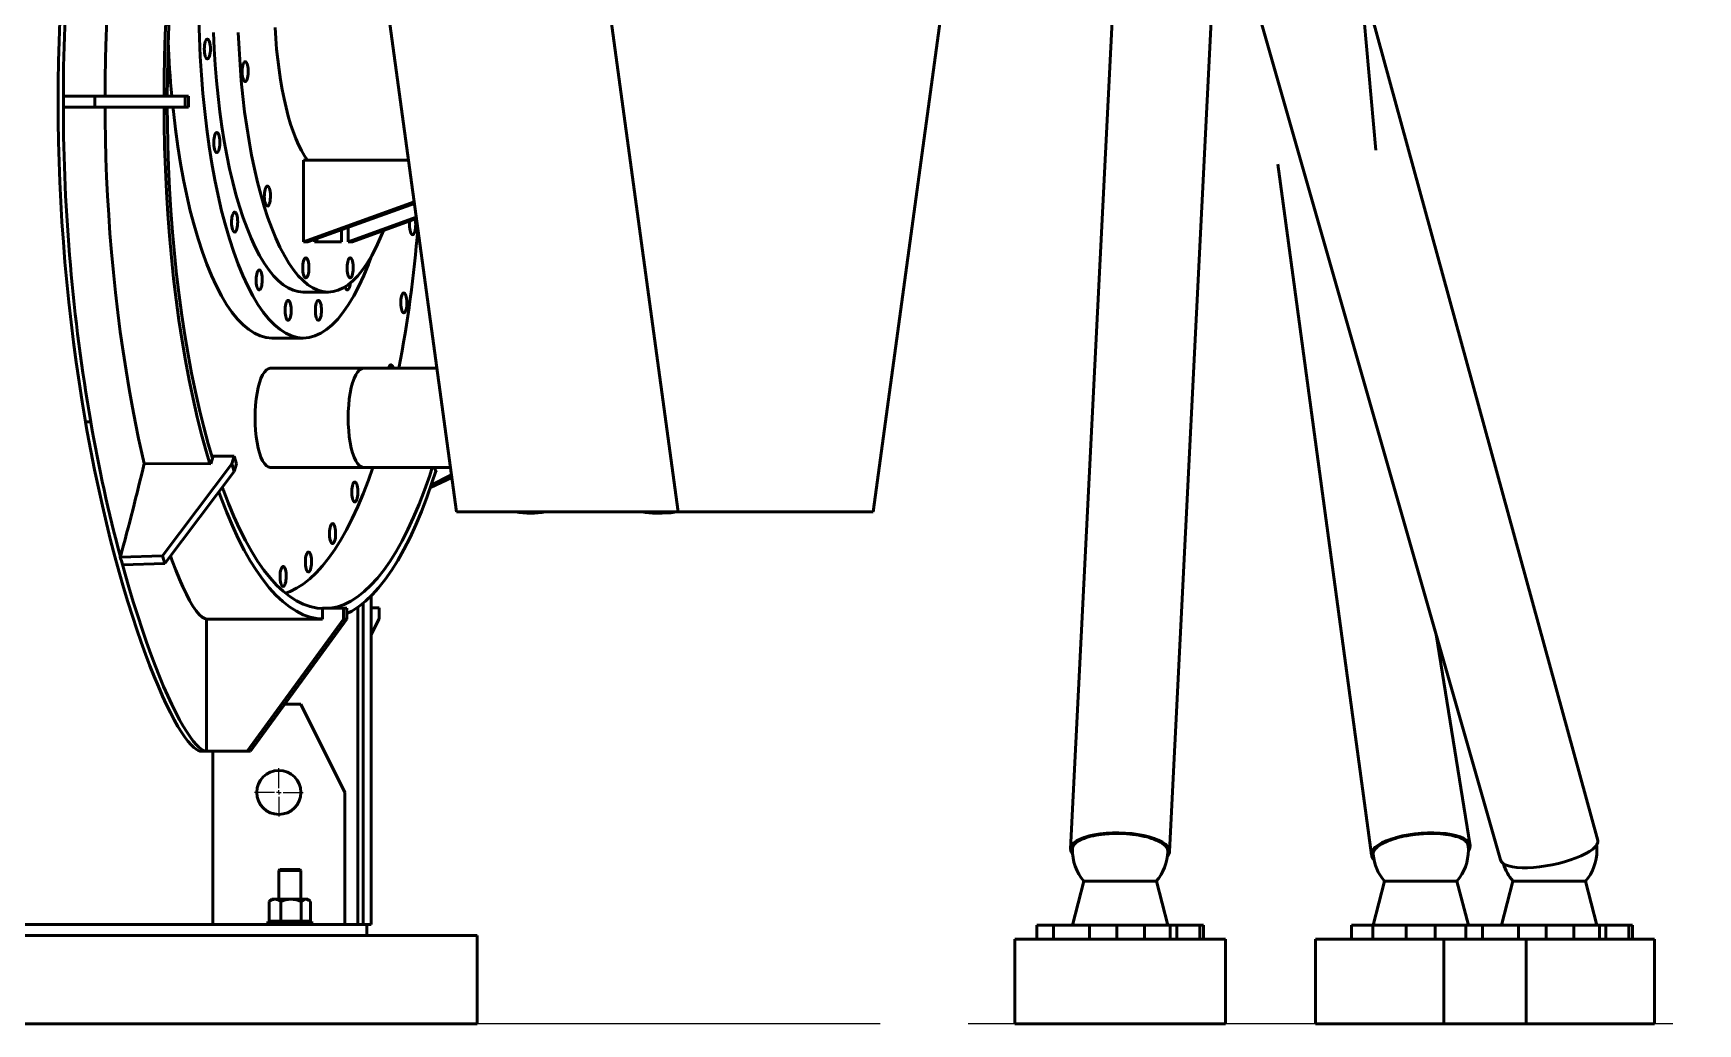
# Model space of a CAD drawing. Header units: inches. Extents: x 0 to 1408, y 0 to 1088.
# Drawn here: x 981.2 to 1056.8, y 674 to 719 of the extents above; entities that cross this region are included whole.
import ezdxf

# ---------------------------------------------------------------- set-up
doc = ezdxf.new("R2010")
doc.units = ezdxf.units.IN
doc.header["$LTSCALE"] = 32
doc.header["$MEASUREMENT"] = 0
for name, pattern in [('CENTER', [2, 1.25, -0.25, 0.25, -0.25]), ('CENTER2', [1.125, 0.75, -0.125, 0.125, -0.125]), ('PHANTOM2', [1.25, 0.625, -0.125, 0.125, -0.125, 0.125, -0.125])]:
    doc.linetypes.add(name, pattern=pattern)
for name, color, linetype, lineweight in [('AM_0', 7, 'Continuous', 50), ('AM_7', 142, 'CENTER', 25), ('Equipment-AM_0', 7, 'Continuous', 50), ('Equipment-AM_11', 92, 'PHANTOM2', 25)]:
    doc.layers.add(name, color=color, linetype=linetype, lineweight=lineweight)

# ---------------------------------------------------------------- blocks, each defined once
blk = doc.blocks.new('SW_CENTERMARKSYMBOL_130')
at = {"layer": 'AM_7', "color": 0}
for p, q in [((0, 0.2), (0, 1.1)), ((-0.2, 0), (-1.1, 0)), ((0, 0), (-0.1, 0)), ((0, 0), (0, 0.1)), ((0, 0), (0, -0.1)), ((0, 0), (0.1, 0)), ((0.2, 0), (1.1, 0)), ((0, -0.2), (0, -1.1))]:
    blk.add_line(p, q, dxfattribs=at)

msp = doc.modelspace()

# ---------------------------------------------------------------- linework, layer by layer
at = {"layer": 'AM_0'}
for p, q in [((1030.89137, 733.274253), (1028.317036, 681.92909)), ((1052.263726, 682.309909), (1038.193961, 733.655071)), ((1042.183524, 713.655941), (1040.385042, 733.418813)), ((1032.81547, 681.810382), (1035.389804, 733.155545)), ((1035.192965, 725.696304), (1047.850678, 681.429564)), ((997.265406, 720.378586), (1000.428572, 697.22898)), ((1007.348378, 720.299846), (1010.500785, 697.22898)), ((1019.345484, 697.22898), (1022.497891, 720.299846)), ((982.570984, 716.110378), (982.570984, 715.86037)), ((982.570984, 716.110378), (983.997569, 716.110378)), ((983.997569, 716.110378), (983.997569, 715.610378)), ((983.997569, 716.110378), (988.095911, 716.110378)), ((988.095911, 716.110378), (988.095911, 715.610378)), ((988.095911, 716.110378), (988.25042, 716.110378)), ((988.25042, 716.110378), (988.25042, 715.610378)), ((982.570984, 715.86037), (982.570984, 715.610378)), ((982.570984, 715.610378), (983.997569, 715.610378)), ((983.997569, 715.610378), (988.095911, 715.610378)), ((988.095911, 715.610378), (988.25042, 715.610378)), ((993.484385, 713.193547), (993.484385, 709.49276)), ((998.247171, 713.193547), (993.484385, 713.193547)), ((1037.723708, 713.010036), (1041.979478, 681.665822)), ((993.484385, 709.49276), (998.505368, 711.303932)), ((998.514512, 711.237014), (993.679041, 709.49276)), ((998.600235, 710.609655), (995.503945, 709.49276)), ((995.199794, 709.49276), (995.199794, 710.041326)), ((995.503945, 710.15104), (995.503945, 709.49276)), ((995.698601, 709.49276), (998.609378, 710.542737)), ((993.484385, 709.49276), (993.679041, 709.49276)), ((993.983192, 709.602473), (993.983192, 709.49276)), ((993.983192, 709.49276), (995.199794, 709.49276)), ((994.076499, 709.49276), (994.076499, 709.636131)), ((995.503945, 709.49276), (995.698601, 709.49276)), ((993.468198, 707.209295), (994.591493, 707.209295)), ((992.045358, 705.122681), (993.468198, 705.122681)), ((996.201549, 703.750634), (991.970471, 703.750634)), ((999.538825, 703.750634), (996.201549, 703.750634)), ((983.575263, 701.322176), (983.813028, 701.322176)), ((983.575263, 701.322176), (983.57741, 701.309914)), ((983.813028, 701.322176), (983.815134, 701.310168)), ((986.242981, 699.420119), (989.268271, 699.413986)), ((990.218732, 699.412059), (987.074178, 695.240374)), ((989.268271, 699.413986), (989.377525, 699.767539)), ((989.377525, 699.767539), (990.328581, 699.767539)), ((990.328581, 699.767539), (990.218732, 699.412059)), ((990.327986, 699.058506), (990.218732, 699.412059)), ((990.437835, 699.413986), (990.327986, 699.058506)), ((990.437835, 699.413986), (990.328581, 699.767539)), ((990.327986, 699.058506), (987.183432, 694.88682)), ((991.970471, 699.250634), (996.201549, 699.250634)), ((996.201549, 699.250634), (1000.153313, 699.250634)), ((999.238536, 698.335688), (1000.214337, 698.796857)), ((1000.198917, 698.909713), (999.274274, 698.437245)), ((999.496276, 699.035779), (999.429576, 699.250634)), ((999.470652, 699.035759), (999.496276, 699.035779)), ((1000.428572, 697.22898), (1010.500785, 697.22898)), ((1009.496676, 697.169925), (1009.764328, 697.169925)), ((1010.500785, 697.22898), (1019.345484, 697.22898)), ((987.074178, 695.240374), (985.154177, 695.182489)), ((985.154177, 695.182489), (985.154299, 695.182967)), ((985.18874, 695.070642), (985.154177, 695.182489)), ((985.160971, 695.183102), (985.154299, 695.182967)), ((985.187145, 695.085777), (985.18874, 695.070642)), ((985.208804, 695.005712), (985.187145, 695.085777)), ((985.263431, 694.828935), (985.208804, 695.005712)), ((987.183432, 694.88682), (985.263431, 694.828935)), ((987.183432, 694.88682), (987.074178, 695.240374)), ((996.558802, 678.495712), (996.558802, 693.427088)), ((994.338501, 692.860377), (994.338501, 692.360377)), ((995.289558, 692.860377), (994.338501, 692.860377)), ((995.289558, 692.360377), (995.289558, 692.860377)), ((995.444066, 692.860377), (995.289558, 692.860377)), ((995.444066, 692.360377), (995.444066, 692.860377)), ((995.943802, 678.495712), (995.943802, 692.903703)), ((996.193802, 678.495712), (996.193802, 693.096331)), ((996.921302, 692.872396), (996.558802, 692.872396)), ((996.921302, 692.869698), (996.558802, 692.869698)), ((996.921302, 692.869698), (996.921302, 692.872396)), ((996.921302, 692.369705), (996.921302, 692.869698)), ((989.078011, 692.360377), (989.078011, 686.361891)), ((994.338501, 692.360377), (989.078011, 692.360377)), ((989.103465, 692.366775), (994.338501, 692.366775)), ((989.106157, 692.360393), (989.108808, 692.360643)), ((989.686098, 692.366775), (989.686098, 692.360377)), ((989.858802, 692.366775), (989.858802, 692.360377)), ((990.358802, 692.360377), (990.358802, 692.366775)), ((990.723802, 692.360377), (990.723802, 692.366775)), ((990.917149, 686.360392), (995.289558, 692.360377)), ((990.973802, 692.360377), (990.973802, 692.366775)), ((991.071657, 686.360392), (995.444066, 692.360377)), ((995.444066, 692.360377), (995.289558, 692.360377)), ((996.558802, 691.659512), (996.921302, 692.369705)), ((1046.46096, 682.07365), (1044.922269, 691.670839)), ((993.358802, 688.495712), (992.627743, 688.495712)), ((995.358802, 684.495712), (993.358802, 688.495712)), ((988.857242, 686.360358), (988.857401, 686.360356)), ((989.106193, 686.360356), (988.857402, 686.360356)), ((989.078011, 686.361891), (989.015036, 686.361754)), ((989.015036, 686.361754), (989.015036, 686.360392)), ((989.015036, 686.360392), (990.917149, 686.360392)), ((989.105961, 686.360358), (989.106193, 686.360356)), ((989.358802, 686.360392), (989.358802, 678.495712)), ((991.071657, 686.360392), (990.917149, 686.360392)), ((995.358802, 678.495712), (995.358802, 684.495712)), ((1052.260874, 682.309376), (1052.263009, 682.273681)), ((1047.970399, 681.267639), (1047.897494, 681.332943)), ((992.408752, 680.995712), (992.358802, 680.945762)), ((992.358802, 680.945762), (992.358802, 679.641712)), ((993.358802, 680.945762), (992.358802, 680.945762)), ((993.308852, 680.995712), (992.408752, 680.995712)), ((993.358802, 680.945762), (993.308852, 680.995712)), ((993.358802, 679.641712), (993.358802, 680.945762)), ((1028.919284, 680.463943), (1028.400898, 678.461327)), ((1028.922669, 680.463943), (1032.210964, 680.463943)), ((1032.731607, 678.461327), (1032.213221, 680.463943)), ((1042.57325, 680.463943), (1042.054865, 678.461327)), ((1042.57325, 680.463943), (1045.867188, 680.463943)), ((1046.385573, 678.461327), (1045.867188, 680.463943)), ((1048.410234, 680.463943), (1047.891848, 678.461327)), ((1048.413619, 680.463943), (1051.701914, 680.463943)), ((1052.222557, 678.461327), (1051.704171, 680.463943)), ((992.046302, 679.641712), (991.952207, 679.566852)), ((992.046302, 679.641712), (992.182559, 679.641712)), ((992.182559, 679.641712), (992.91073, 679.641712)), ((992.91073, 679.641712), (993.586973, 679.641712)), ((993.586973, 679.641712), (993.671302, 679.641712)), ((993.765397, 679.566852), (993.671302, 679.641712)), ((991.922526, 678.645712), (991.922526, 679.541712)), ((992.442592, 678.645712), (992.442592, 679.541712)), ((993.378868, 678.645712), (993.378868, 679.541712)), ((993.795078, 678.645712), (993.795078, 679.541712)), ((975.424048, 678.495712), (996.358802, 678.495712)), ((991.858802, 678.629712), (991.858802, 678.495712)), ((991.858802, 678.629712), (992.111813, 678.629712)), ((991.922526, 678.645712), (992.182559, 678.645712)), ((992.046302, 678.645712), (992.046302, 678.629712)), ((992.111813, 678.629712), (993.858802, 678.629712)), ((992.182559, 678.645712), (992.442592, 678.645712)), ((992.442592, 678.645712), (992.91073, 678.645712)), ((992.91073, 678.645712), (993.378868, 678.645712)), ((993.378868, 678.645712), (993.586973, 678.645712)), ((993.586973, 678.645712), (993.795078, 678.645712)), ((993.671302, 678.629712), (993.671302, 678.645712)), ((993.858802, 678.495712), (993.858802, 678.629712)), ((996.558802, 678.495712), (996.358802, 678.495712)), ((996.358802, 677.995712), (996.358802, 678.495712)), ((1026.781821, 678.461327), (1026.781821, 677.831406)), ((1027.538304, 678.461327), (1026.782221, 678.461327)), ((1027.538304, 678.461327), (1029.169266, 678.461327)), ((1027.538304, 678.461327), (1027.538304, 677.831406)), ((1029.169266, 678.461327), (1030.424519, 678.461327)), ((1029.169266, 677.831406), (1029.169266, 678.461327)), ((1030.424519, 678.461327), (1031.679156, 678.461327)), ((1030.424519, 678.461327), (1030.424519, 677.831406)), ((1031.679156, 678.461327), (1032.840223, 678.461327)), ((1031.679156, 678.461327), (1031.679156, 677.831406)), ((1032.842097, 677.831406), (1032.842097, 678.461327)), ((1032.854262, 678.461327), (1033.138027, 678.461327)), ((1033.138027, 678.461327), (1034.185926, 678.461327)), ((1033.138027, 678.461327), (1033.138027, 677.831406)), ((1034.185926, 678.461327), (1034.34935, 678.461327)), ((1034.185926, 677.831406), (1034.185926, 678.461327)), ((1034.350684, 677.831406), (1034.350684, 678.461327)), ((1041.070613, 678.461327), (1041.070613, 677.831406)), ((1042.043244, 678.461327), (1041.071722, 678.461327)), ((1042.043244, 678.461327), (1042.043244, 677.831406)), ((1042.043244, 678.461327), (1043.560293, 678.461327)), ((1043.560293, 678.461327), (1044.880145, 678.461327)), ((1043.560293, 677.831406), (1043.560293, 678.461327)), ((1044.880145, 678.461327), (1046.260326, 678.461327)), ((1044.880145, 678.461327), (1044.880145, 677.831406)), ((1046.272771, 678.461327), (1046.272771, 677.831406)), ((1047.029254, 678.461327), (1046.27317, 678.461327)), ((1047.029254, 678.461327), (1048.660216, 678.461327)), ((1047.029254, 678.461327), (1047.029254, 677.831406)), ((1048.660216, 678.461327), (1049.915469, 678.461327)), ((1048.660216, 677.831406), (1048.660216, 678.461327)), ((1049.915469, 678.461327), (1051.170106, 678.461327)), ((1049.915469, 678.461327), (1049.915469, 677.831406)), ((1051.170106, 678.461327), (1052.331173, 678.461327)), ((1051.170106, 678.461327), (1051.170106, 677.831406)), ((1052.333047, 677.831406), (1052.333047, 678.461327)), ((1052.345211, 678.461327), (1052.628977, 678.461327)), ((1052.628977, 678.461327), (1053.676876, 678.461327)), ((1052.628977, 678.461327), (1052.628977, 677.831406)), ((1053.676876, 678.461327), (1053.840299, 678.461327)), ((1053.676876, 677.831406), (1053.676876, 678.461327)), ((1053.841634, 677.831406), (1053.841634, 678.461327)), ((975.085043, 677.995712), (1001.358802, 677.995712)), ((1001.358802, 677.995712), (1001.358802, 673.995712)), ((1027.538304, 677.831406), (1026.782221, 677.831406)), ((1027.538304, 677.831406), (1029.169266, 677.831406)), ((1030.424519, 677.831406), (1029.169266, 677.831406)), ((1030.424519, 677.831406), (1031.679156, 677.831406)), ((1031.679156, 677.831406), (1032.840223, 677.831406)), ((1033.138027, 677.831406), (1032.854261, 677.831406)), ((1033.138027, 677.831406), (1034.185926, 677.831406)), ((1034.185926, 677.831406), (1034.34935, 677.831406)), ((1042.043244, 677.831406), (1041.071722, 677.831406)), ((1042.043244, 677.831406), (1043.560293, 677.831406)), ((1044.880145, 677.831406), (1043.560293, 677.831406)), ((1044.880145, 677.831406), (1046.260326, 677.831406)), ((1047.029254, 677.831406), (1046.27317, 677.831406)), ((1047.029254, 677.831406), (1048.660216, 677.831406)), ((1049.915469, 677.831406), (1048.660216, 677.831406)), ((1049.915469, 677.831406), (1051.170106, 677.831406)), ((1051.170106, 677.831406), (1052.331173, 677.831406)), ((1052.628977, 677.831406), (1052.345211, 677.831406)), ((1052.628977, 677.831406), (1053.676876, 677.831406)), ((1053.676876, 677.831406), (1053.840299, 677.831406)), ((924.358802, 673.995712), (1001.358802, 673.995712))]:
    msp.add_line(p, q, dxfattribs=at)
at = {"layer": 'AM_0', "flags": 128}
for points in [[(986.244219, 732.300638), (986.142164, 731.858551), (986.002108, 731.218149), (985.848752, 730.473961), (985.700179, 729.704273), (985.557211, 728.911076), (985.420669, 728.09636), (985.287515, 727.236501), (985.162276, 726.355429), (985.045682, 725.45554), (984.938464, 724.539232), (984.843175, 723.628053), (984.757674, 722.702758), (984.682428, 721.765744), (984.617903, 720.819406), (984.563059, 719.836865), (984.520096, 718.846206), (984.489234, 717.850135), (984.470697, 716.851358), (984.466138, 716.110378)], [(989.214113, 732.30666), (989.047634, 731.743692), (988.83715, 730.966178), (988.637433, 730.159468), (988.44887, 729.325121), (988.271826, 728.464751), (988.109486, 727.596026), (987.958891, 726.705425), (987.82032, 725.79461), (987.694033, 724.86528), (987.578314, 723.901822), (987.475797, 722.922831), (987.386681, 721.930201), (987.311138, 720.925851), (987.249314, 719.911723), (987.202063, 718.908086), (987.16825, 717.898782), (987.147937, 716.885694), (987.142761, 716.110378)], [(987.288783, 716.110378), (987.294036, 716.883364), (987.314671, 717.894057), (987.349018, 718.900836), (987.397011, 719.901755), (987.458557, 720.894877), (987.532081, 721.860818), (987.618426, 722.815583), (987.717431, 723.75739), (987.828912, 724.684484), (987.955023, 725.611529), (988.093607, 726.519733), (988.244397, 727.407341), (988.407101, 728.272636), (988.581405, 729.113943), (988.76356, 729.915305), (988.956239, 730.690463), (989.159082, 731.437973), (989.326987, 732.005318)], [(988.730913, 719.616087), (988.753283, 718.757872), (988.790487, 717.905066), (988.84241, 717.060351), (988.908886, 716.226387), (988.989708, 715.405798), (989.084621, 714.601163), (989.193327, 713.815017), (989.315482, 713.049832), (989.450704, 712.308015), (989.598566, 711.591901), (989.758604, 710.903743), (989.930313, 710.245706), (990.113154, 709.61986), (990.306551, 709.028175), (990.509895, 708.472512), (990.722548, 707.95462), (990.943839, 707.476128), (991.173073, 707.038542), (991.409529, 706.643238), (991.652461, 706.29146), (991.901107, 705.984315), (992.154683, 705.722769), (992.412392, 705.507646), (992.673423, 705.339622), (992.936955, 705.219226), (993.202158, 705.146836), (993.468198, 705.122681), (993.734238, 705.146836), (993.999441, 705.219226), (994.262973, 705.339622), (994.524004, 705.507646), (994.781713, 705.722769), (995.035289, 705.984315), (995.283935, 706.29146), (995.526868, 706.643238), (995.763323, 707.038542), (995.992557, 707.476128), (996.213848, 707.95462), (996.426501, 708.472512), (996.562713, 708.844728)], [(989.394028, 718.991499), (989.426176, 718.254586), (989.471042, 717.524667), (989.528485, 716.804036), (989.598324, 716.094963), (989.680338, 715.399676), (989.774271, 714.720365), (989.879826, 714.059166), (989.996671, 713.418161), (990.124439, 712.799365), (990.262728, 712.204726), (990.411103, 711.636114), (990.569096, 711.095319), (990.73621, 710.584043), (990.911921, 710.103893), (991.095675, 709.656381), (991.286893, 709.242915), (991.484975, 708.864795), (991.689296, 708.523212), (991.899215, 708.21924), (992.11407, 707.953835), (992.333186, 707.727833), (992.555873, 707.541944), (992.781431, 707.396754), (993.009149, 707.29272), (993.238312, 707.230168), (993.468198, 707.209295), (993.468198, 707.209295)], [(997.105166, 710.000137), (996.964016, 709.656381), (996.772798, 709.242915), (996.574716, 708.864795), (996.370395, 708.523212), (996.160476, 708.21924), (995.945621, 707.953835), (995.726505, 707.727833), (995.503818, 707.541944), (995.27826, 707.396754), (995.050542, 707.29272), (994.821379, 707.230168), (994.591493, 707.209295), (994.361607, 707.230168), (994.132444, 707.29272), (993.904726, 707.396754), (993.679168, 707.541944), (993.456481, 707.727833), (993.237366, 707.953835), (993.02251, 708.21924), (992.812592, 708.523212), (992.60827, 708.864795), (992.410188, 709.242915), (992.21897, 709.656381), (992.035216, 710.103893), (991.859506, 710.584043), (991.692391, 711.095319), (991.534398, 711.636114), (991.386023, 712.204726), (991.247734, 712.799365), (991.119966, 713.418161), (991.003121, 714.059166), (990.897566, 714.720365), (990.803633, 715.399676), (990.721619, 716.094963), (990.65178, 716.804036), (990.594338, 717.524667), (990.549471, 718.254586), (990.517323, 718.991499)], [(992.189635, 719.217169), (992.219328, 718.724397), (992.258664, 718.238749), (992.307485, 717.762201), (992.365591, 717.296691), (992.432746, 716.844109), (992.508677, 716.406297), (992.593076, 715.985034), (992.685599, 715.582033), (992.785871, 715.198932), (992.893483, 714.837289), (993.007999, 714.498573), (993.128952, 714.184163), (993.255851, 713.895336), (993.38818, 713.633266), (993.5254, 713.399019), (993.666955, 713.193547)], [(989.112311, 718.697189), (989.139606, 718.688489), (989.165852, 718.662725), (989.190041, 718.620886), (989.211242, 718.56458), (989.228642, 718.495971), (989.241571, 718.417695), (989.249532, 718.332761), (989.252221, 718.244433), (989.249532, 718.156105), (989.241571, 718.071171), (989.228642, 717.992895), (989.211242, 717.924286), (989.190041, 717.86798), (989.165852, 717.826141), (989.139606, 717.800377), (989.112311, 717.791677), (989.085016, 717.800377), (989.05877, 717.826141), (989.034582, 717.86798), (989.01338, 717.924286), (988.995981, 717.992895), (988.983052, 718.071171), (988.97509, 718.156105), (988.972402, 718.244433), (988.97509, 718.332761), (988.983052, 718.417695), (988.995981, 718.495971), (989.01338, 718.56458), (989.034582, 718.620886), (989.05877, 718.662725), (989.085016, 718.688489), (989.112311, 718.697189)], [(990.761066, 717.608397), (990.738772, 717.556699), (990.720023, 717.491919), (990.70554, 717.416548), (990.695879, 717.333481), (990.691411, 717.245911), (990.692308, 717.157203), (990.698536, 717.070765), (990.709856, 716.989921), (990.725831, 716.917776), (990.745849, 716.857104), (990.76914, 716.810235), (990.79481, 716.77897), (990.82187, 716.764513), (990.849283, 716.767417), (990.875993, 716.787571), (990.900975, 716.824201), (990.923269, 716.875899), (990.942018, 716.940679), (990.956502, 717.01605), (990.966163, 717.099117), (990.97063, 717.186687), (990.969733, 717.275396), (990.963505, 717.361833), (990.952186, 717.442677), (990.93621, 717.514822), (990.916192, 717.575495), (990.892901, 717.622364), (990.867232, 717.653628), (990.840171, 717.668086), (990.812759, 717.665182), (990.786048, 717.645027), (990.761066, 717.608397)], [(984.465935, 715.610378), (984.46918, 715.003686), (984.482865, 714.147633), (984.505568, 713.293853), (984.537202, 712.44405), (984.578709, 711.580171), (984.629315, 710.721648), (984.688758, 709.870261), (984.756772, 709.027788), (984.842445, 708.100077), (984.938131, 707.184975), (985.043249, 706.284844), (985.157218, 705.402044), (985.283308, 704.512479), (985.417736, 703.642908), (985.559658, 702.795701), (985.708233, 701.973227), (985.846188, 701.259518), (985.988385, 700.567203), (986.135145, 699.893428), (986.24427, 699.420117)], [(987.142931, 715.610378), (987.148185, 714.837288), (987.169243, 713.805863), (987.204295, 712.778432), (987.253272, 711.756981), (987.316081, 710.743487), (987.391113, 709.757733), (987.479229, 708.783383), (987.580265, 707.822256), (987.694033, 706.876145), (987.822731, 705.930084), (987.964158, 705.00325), (988.118041, 704.097434), (988.284082, 703.21439), (988.461961, 702.355825), (988.647853, 701.538025), (988.844484, 700.746966), (989.051488, 699.984123), (989.22019, 699.414083)], [(989.346968, 699.668656), (989.155305, 700.316787), (988.949052, 701.078673), (988.753349, 701.869168), (988.568577, 702.686744), (988.395091, 703.52982), (988.236015, 704.381083), (988.088446, 705.253783), (987.952661, 706.14629), (987.828912, 707.05694), (987.715519, 708.001032), (987.615063, 708.960344), (987.527738, 709.933022), (987.453714, 710.917185), (987.393132, 711.910928), (987.346832, 712.894392), (987.313698, 713.883408), (987.293793, 714.876132), (987.288891, 715.610378)], [(987.546718, 715.610378), (987.566868, 715.405798), (987.661781, 714.601163), (987.770486, 713.815017), (987.892642, 713.049832), (988.027864, 712.308015), (988.175726, 711.591901), (988.335763, 710.903743), (988.507473, 710.245706), (988.690313, 709.61986), (988.88371, 709.028175), (989.087055, 708.472512), (989.299707, 707.95462), (989.520999, 707.476128), (989.750233, 707.038542), (989.986688, 706.643238), (990.229621, 706.29146), (990.478266, 705.984315), (990.731843, 705.722769), (990.989552, 705.507646), (991.250583, 705.339622), (991.514114, 705.219226), (991.779317, 705.146836), (992.045358, 705.122681)], [(989.495461, 714.428413), (989.522251, 714.447434), (989.549673, 714.449177), (989.576673, 714.433574), (989.602213, 714.401225), (989.625313, 714.353373), (989.645084, 714.291858), (989.660766, 714.219043), (989.671757, 714.137726), (989.677635, 714.051032), (989.678174, 713.962294), (989.673352, 713.87492), (989.663356, 713.792269), (989.648569, 713.717518), (989.62956, 713.653538), (989.607058, 713.602789), (989.58193, 713.56722), (989.55514, 713.548199), (989.527719, 713.546456), (989.500719, 713.562059), (989.475178, 713.594408), (989.452079, 713.642259), (989.432308, 713.703775), (989.416626, 713.77659), (989.405634, 713.857907), (989.399756, 713.944601), (989.399218, 714.033339), (989.404039, 714.120713), (989.414036, 714.203363), (989.428823, 714.278115), (989.447832, 714.342095), (989.470333, 714.392844), (989.495461, 714.428413)], [(991.717471, 711.794958), (991.706152, 711.714113), (991.699924, 711.627676), (991.699027, 711.538968), (991.703494, 711.451398), (991.713155, 711.368331), (991.727639, 711.292959), (991.746388, 711.22818), (991.768682, 711.176481), (991.793664, 711.139851), (991.820374, 711.119697), (991.847787, 711.116793), (991.874847, 711.131251), (991.900517, 711.162515), (991.923808, 711.209384), (991.943826, 711.270057), (991.959801, 711.342202), (991.971121, 711.423046), (991.977349, 711.509483), (991.978246, 711.598191), (991.973778, 711.685761), (991.964117, 711.768828), (991.949634, 711.8442), (991.930885, 711.908979), (991.908591, 711.960678), (991.883609, 711.997308), (991.856898, 712.017462), (991.829486, 712.020366), (991.802425, 712.005908), (991.776756, 711.974644), (991.753465, 711.927775), (991.733447, 711.867102), (991.717471, 711.794958)], [(990.267491, 710.751716), (990.291153, 710.796596), (990.317066, 710.825675), (990.344235, 710.837835), (990.371614, 710.83261), (990.398152, 710.8102), (990.42283, 710.771466), (990.444698, 710.717897), (990.462916, 710.651552), (990.476785, 710.574979), (990.485771, 710.491122), (990.489529, 710.403204), (990.487914, 710.314602), (990.480989, 710.228722), (990.46902, 710.148864), (990.452466, 710.078097), (990.431964, 710.019141), (990.408302, 709.974261), (990.382389, 709.945182), (990.35522, 709.933022), (990.327841, 709.938247), (990.301302, 709.960657), (990.276625, 709.999391), (990.254757, 710.05296), (990.236538, 710.119305), (990.22267, 710.195878), (990.213684, 710.279735), (990.209926, 710.367653), (990.211541, 710.456255), (990.218466, 710.542135), (990.230435, 710.621993), (990.246989, 710.69276), (990.267491, 710.751716)], [(998.409488, 709.820485), (998.383075, 709.844391), (998.35861, 709.884512), (998.337034, 709.939308), (998.319176, 710.006673), (998.305723, 710.084017), (998.29719, 710.168369), (998.293907, 710.256486), (998.295999, 710.344983), (998.303387, 710.430459), (998.303702, 710.432473)], [(998.54926, 710.521051), (998.561844, 710.448709), (998.570376, 710.364357), (998.573659, 710.27624), (998.571567, 710.187743), (998.56418, 710.102267), (998.551781, 710.023097), (998.534849, 709.953276), (998.514032, 709.895487), (998.490131, 709.85195), (998.464065, 709.824339), (998.436835, 709.813715), (998.409488, 709.820485)], [(993.443968, 708.307867), (993.446657, 708.219539), (993.454618, 708.134605), (993.467547, 708.05633), (993.484947, 707.98772), (993.506148, 707.931414), (993.530337, 707.889575), (993.556583, 707.863811), (993.583878, 707.855111), (993.611173, 707.863811), (993.637419, 707.889575), (993.661607, 707.931414), (993.682808, 707.98772), (993.700208, 708.05633), (993.713137, 708.134605), (993.721099, 708.219539), (993.723787, 708.307867), (993.721099, 708.396196), (993.713137, 708.481129), (993.700208, 708.559405), (993.682808, 708.628014), (993.661607, 708.68432), (993.637419, 708.726159), (993.611173, 708.751924), (993.583878, 708.760623), (993.556583, 708.751924), (993.530337, 708.726159), (993.506148, 708.68432), (993.484947, 708.628014), (993.467547, 708.559405), (993.454618, 708.481129), (993.446657, 708.396196), (993.443968, 708.307867)], [(995.477944, 708.081489), (995.493919, 708.009344), (995.513937, 707.948672), (995.537228, 707.901803), (995.562897, 707.870539), (995.589958, 707.856081), (995.61737, 707.858985), (995.644081, 707.879139), (995.669063, 707.915769), (995.691357, 707.967467), (995.710106, 708.032247), (995.724589, 708.107618), (995.734251, 708.190685), (995.738718, 708.278256), (995.737821, 708.366964), (995.731593, 708.453401), (995.720274, 708.534245), (995.704298, 708.60639), (995.68428, 708.667063), (995.660989, 708.713932), (995.63532, 708.745196), (995.608259, 708.759654), (995.580847, 708.75675), (995.554136, 708.736595), (995.529154, 708.699965), (995.50686, 708.648267), (995.488111, 708.583488), (995.473628, 708.508116), (995.463967, 708.425049), (995.459499, 708.337479), (995.460396, 708.248771), (995.466624, 708.162334), (995.477944, 708.081489)], [(991.352828, 708.026998), (991.371046, 708.093344), (991.392914, 708.146913), (991.417592, 708.185647), (991.44413, 708.208057), (991.471509, 708.213282), (991.498678, 708.201121), (991.524591, 708.172042), (991.548253, 708.127162), (991.568755, 708.068206), (991.585309, 707.997439), (991.597278, 707.917582), (991.604203, 707.831702), (991.605818, 707.7431), (991.60206, 707.655181), (991.593074, 707.571324), (991.579206, 707.494752), (991.560987, 707.428406), (991.539119, 707.374837), (991.514442, 707.336103), (991.487903, 707.313693), (991.460524, 707.308468), (991.433355, 707.320629), (991.407442, 707.349708), (991.38378, 707.394588), (991.363278, 707.453544), (991.346724, 707.524311), (991.334755, 707.604169), (991.32783, 707.690048), (991.326215, 707.77865), (991.329973, 707.866569), (991.338959, 707.950426), (991.352828, 708.026998)], [(995.603483, 707.62514), (995.59504, 707.555328), (995.580253, 707.480577), (995.561243, 707.416597), (995.538742, 707.365847), (995.513614, 707.330279), (995.486824, 707.311257), (995.459402, 707.309515), (995.432402, 707.325118), (995.406862, 707.357467), (995.383762, 707.405318), (995.367958, 707.454492)], [(992.645232, 706.520975), (992.656223, 706.602292), (992.671906, 706.675107), (992.691676, 706.736623), (992.714776, 706.784474), (992.740316, 706.816823), (992.767316, 706.832426), (992.794738, 706.830683), (992.821528, 706.811662), (992.846656, 706.776093), (992.869157, 706.725344), (992.888166, 706.661364), (992.902953, 706.586613), (992.91295, 706.503962), (992.917771, 706.416588), (992.917233, 706.32785), (992.911355, 706.241156), (992.900364, 706.15984), (992.884681, 706.087024), (992.86491, 706.025509), (992.841811, 705.977657), (992.81627, 705.945308), (992.78927, 705.929705), (992.761849, 705.931448), (992.735059, 705.950469), (992.709931, 705.986038), (992.68743, 706.036787), (992.66842, 706.100767), (992.653633, 706.175519), (992.643637, 706.258169), (992.638815, 706.345543), (992.639354, 706.434281), (992.645232, 706.520975)], [(994.018193, 706.381066), (994.020882, 706.469394), (994.028843, 706.554328), (994.041772, 706.632603), (994.059172, 706.701212), (994.080373, 706.757518), (994.104562, 706.799358), (994.130808, 706.825122), (994.158103, 706.833822), (994.185398, 706.825122), (994.211644, 706.799358), (994.235832, 706.757518), (994.257034, 706.701212), (994.274433, 706.632603), (994.287362, 706.554328), (994.295324, 706.469394), (994.298012, 706.381066), (994.295324, 706.292737), (994.287362, 706.207803), (994.274433, 706.129528), (994.257034, 706.060919), (994.235832, 706.004613), (994.211644, 705.962774), (994.185398, 705.937009), (994.158103, 705.92831), (994.130808, 705.937009), (994.104562, 705.962774), (994.080373, 706.004613), (994.059172, 706.060919), (994.041772, 706.129528), (994.028843, 706.207803), (994.020882, 706.292737), (994.018193, 706.381066)], [(997.987008, 706.294078), (997.962279, 706.332463), (997.940339, 706.385723), (997.922031, 706.45181), (997.908059, 706.528187), (997.89896, 706.611916), (997.895084, 706.69978), (997.896579, 706.788404), (997.903388, 706.874381), (997.91525, 706.954407), (997.931708, 707.025407), (997.95213, 707.084652), (997.975732, 707.129866), (998.001606, 707.15931), (998.028757, 707.171854), (998.056144, 707.167016), (998.082712, 707.144981), (998.107441, 707.106596), (998.129382, 707.053336), (998.147689, 706.987248), (998.161661, 706.910872), (998.17076, 706.827143), (998.174636, 706.739278), (998.173141, 706.650655), (998.166332, 706.564678), (998.15447, 706.484652), (998.138012, 706.413652), (998.11759, 706.354407), (998.093988, 706.309193), (998.068115, 706.279749), (998.040963, 706.267204), (998.013577, 706.272043), (997.987008, 706.294078)], [(997.346933, 703.750634), (997.366502, 703.809945), (997.389794, 703.856814), (997.415463, 703.888079), (997.442523, 703.902537), (997.469936, 703.899633), (997.496646, 703.879478), (997.521628, 703.842848), (997.543922, 703.79115), (997.555649, 703.750634)], [(991.970471, 699.250634), (991.879718, 699.269883), (991.790517, 699.3273), (991.704396, 699.421905), (991.622827, 699.552076), (991.547207, 699.715589), (991.478828, 699.909643), (991.418862, 700.13092), (991.368334, 700.375634), (991.328109, 700.639596), (991.298874, 700.918291), (991.281131, 701.20695), (991.275183, 701.500634), (991.281131, 701.794317), (991.298874, 702.082976), (991.328109, 702.361671), (991.368334, 702.625634), (991.418862, 702.870347), (991.478828, 703.091624), (991.547207, 703.285679), (991.622827, 703.449191), (991.704396, 703.579362), (991.790517, 703.673967), (991.879718, 703.731384), (991.970471, 703.750634)], [(996.201549, 699.250634), (996.110796, 699.269883), (996.021596, 699.3273), (995.935474, 699.421905), (995.853905, 699.552076), (995.778285, 699.715589), (995.709906, 699.909643), (995.64994, 700.13092), (995.599412, 700.375634), (995.559187, 700.639596), (995.529953, 700.918291), (995.512209, 701.20695), (995.506261, 701.500634), (995.512209, 701.794317), (995.529953, 702.082976), (995.559187, 702.361671), (995.599412, 702.625634), (995.64994, 702.870347), (995.709906, 703.091624), (995.778285, 703.285679), (995.853905, 703.449191), (995.935474, 703.579362), (996.021596, 703.673967), (996.110796, 703.731384), (996.201549, 703.750634)], [(983.57741, 701.309914), (983.656061, 700.868365), (983.81882, 699.998218), (983.988207, 699.147093), (984.163612, 698.315998), (984.34441, 697.505925), (984.529977, 696.717881), (984.719654, 695.952802), (984.91266, 695.212059), (985.108569, 694.495679), (985.306591, 693.805013), (985.506034, 693.14087), (985.706215, 692.504028), (985.90647, 691.895336), (986.106125, 691.315506), (986.304506, 690.76521), (986.500966, 690.245093), (986.694748, 689.756087), (986.885473, 689.298131), (987.072423, 688.872032), (987.255022, 688.478313), (987.432726, 688.117372), (987.605002, 687.789519), (987.77137, 687.495046), (987.931277, 687.23444), (988.084495, 687.007534), (988.230548, 686.814591), (988.36908, 686.655729), (988.499797, 686.530963), (988.59678, 686.456891), (988.688667, 686.403784), (988.775605, 686.371561), (988.857242, 686.360358)], [(996.62911, 699.250634), (996.424258, 698.669885), (996.186245, 698.052817), (995.940078, 697.470212), (995.686234, 696.923196), (995.429924, 696.421613), (995.16716, 695.956316), (994.898431, 695.528173), (994.624241, 695.137983), (994.339981, 694.780444), (994.051138, 694.463697), (993.758271, 694.188354), (993.461946, 693.954947), (993.162737, 693.763928), (992.866622, 693.617938), (992.661103, 693.545834)], [(999.328876, 699.250634), (999.210704, 698.884682), (998.975269, 698.217232), (998.730992, 697.583926), (998.478348, 696.985988), (998.217823, 696.424577), (997.954768, 695.909795), (997.685089, 695.432253), (997.409289, 694.992843), (997.127883, 694.592384), (996.836142, 694.225437), (996.539698, 693.900354), (996.239124, 693.617765), (995.935001, 693.378216), (995.627918, 693.182171), (995.324011, 693.032338), (995.018388, 692.925115), (994.711619, 692.860701), (994.706983, 692.860377)], [(995.444066, 692.61337), (995.67549, 692.729574), (995.988677, 692.932826), (996.293292, 693.175635), (996.594382, 693.460785), (996.891387, 693.787746), (997.183751, 694.155906), (997.4761, 694.57238), (997.762508, 695.030047), (998.04242, 695.528024), (998.315296, 696.065345), (998.580607, 696.640973), (998.833321, 697.242531), (999.077772, 697.878843), (999.313503, 698.548722), (999.483714, 699.076243)], [(995.701274, 697.842142), (995.685788, 697.915397), (995.675017, 697.997022), (995.669373, 698.083878), (995.669074, 698.172628), (995.674131, 698.259862), (995.68435, 698.342227), (995.699338, 698.416559), (995.718519, 698.479999), (995.741156, 698.530111), (995.766379, 698.564969), (995.793219, 698.583233), (995.820645, 698.584201), (995.847601, 698.567836), (995.873054, 698.534767), (995.896023, 698.486265), (995.915627, 698.424194), (995.931113, 698.350939), (995.941884, 698.269314), (995.947528, 698.182458), (995.947828, 698.093708), (995.942771, 698.006474), (995.932552, 697.924109), (995.917564, 697.849777), (995.898383, 697.786337), (995.875745, 697.736225), (995.850522, 697.701367), (995.823682, 697.683103), (995.796257, 697.682135), (995.7693, 697.6985), (995.743848, 697.731569), (995.720878, 697.780071), (995.701274, 697.842142)], [(989.637946, 698.143072), (989.739522, 697.855109), (989.988809, 697.208812), (990.246636, 696.59861), (990.512505, 696.025682), (990.780956, 695.50034), (991.056167, 695.013003), (991.337624, 694.564579), (991.624803, 694.155906), (991.922528, 693.781431), (992.225053, 693.44968), (992.531792, 693.161295), (992.842154, 692.916832), (993.155536, 692.716765), (993.465677, 692.563859), (993.777569, 692.454436), (994.090631, 692.388701), (994.338501, 692.371373)], [(994.338501, 692.843898), (994.091351, 692.861489), (993.779029, 692.928265), (993.467917, 693.039414), (993.158617, 693.194723), (992.851725, 693.393889), (992.553233, 693.631817), (992.258194, 693.911236), (991.96716, 694.231625), (991.680672, 694.592384), (991.394199, 695.000487), (991.113549, 695.448955), (990.839263, 695.936922), (990.571872, 696.463443), (990.311894, 697.0275), (990.06426, 697.616967), (989.824722, 698.240489), (989.788648, 698.343)], [(1009.764328, 697.169925), (1010.168036, 697.190778), (1010.412966, 697.22898)], [(994.677177, 696.019559), (994.665858, 696.100404), (994.65963, 696.186841), (994.658733, 696.275549), (994.6632, 696.363119), (994.672861, 696.446186), (994.687345, 696.521558), (994.706094, 696.586337), (994.728388, 696.638035), (994.75337, 696.674666), (994.78008, 696.69482), (994.807493, 696.697724), (994.834553, 696.683266), (994.860223, 696.652002), (994.883514, 696.605133), (994.903532, 696.54446), (994.919507, 696.472315), (994.930827, 696.391471), (994.937055, 696.305034), (994.937952, 696.216326), (994.933484, 696.128755), (994.923823, 696.045689), (994.90934, 695.970317), (994.890591, 695.905537), (994.868297, 695.853839), (994.843315, 695.817209), (994.816604, 695.797055), (994.789192, 695.794151), (994.762131, 695.808609), (994.736462, 695.839873), (994.713171, 695.886742), (994.693153, 695.947415), (994.677177, 696.019559)], [(985.208804, 695.005712), (985.376841, 694.398698), (985.546342, 693.81055), (985.745951, 693.146971), (985.94629, 692.510665), (986.146696, 691.90247), (986.346496, 691.32309), (986.545019, 690.773187), (986.74162, 690.253397), (986.935545, 689.764642), (987.126415, 689.306855), (987.313516, 688.880831), (987.496273, 688.487084), (987.674148, 688.126009), (987.846607, 687.797909), (988.013175, 687.503067), (988.173393, 687.241824), (988.326849, 687.014303), (988.473067, 686.820729), (988.61188, 686.660972), (988.742901, 686.535175), (988.841484, 686.459284), (988.93484, 686.404869), (989.008285, 686.376), (989.078011, 686.361891)], [(987.44232, 695.230271), (987.520501, 695.01012), (987.68185, 694.583881), (987.844443, 694.183059), (988.00304, 693.820689), (988.156874, 693.497573), (988.30518, 693.214509), (988.458067, 692.954879), (988.603536, 692.741874), (988.740883, 692.575928), (988.872013, 692.455345), (988.993928, 692.383517), (989.106157, 692.360393)], [(992.415874, 694.220947), (992.413782, 694.309444), (992.417065, 694.397562), (992.425597, 694.481913), (992.439051, 694.559257), (992.456908, 694.626622), (992.478484, 694.681418), (992.502949, 694.721539), (992.529363, 694.745445), (992.55671, 694.752215), (992.583939, 694.741591), (992.610006, 694.71398), (992.633906, 694.670443), (992.654723, 694.612654), (992.671656, 694.542833), (992.684054, 694.463663), (992.691441, 694.378187), (992.693534, 694.28969), (992.69025, 694.201573), (992.681718, 694.117221), (992.668265, 694.039877), (992.650407, 693.972513), (992.628831, 693.917717), (992.604366, 693.877595), (992.577953, 693.85369), (992.550605, 693.846919), (992.523376, 693.857543), (992.49731, 693.885155), (992.473409, 693.928691), (992.452592, 693.986481), (992.435659, 694.056302), (992.423261, 694.135471), (992.415874, 694.220947)], [(993.570839, 694.800144), (993.56403, 694.886121), (993.562534, 694.974744), (993.566411, 695.062609), (993.57551, 695.146338), (993.589481, 695.222714), (993.607789, 695.288802), (993.629729, 695.342062), (993.654459, 695.380447), (993.681027, 695.402482), (993.708413, 695.407321), (993.735565, 695.394776), (993.761439, 695.365332), (993.78504, 695.320118), (993.805462, 695.260873), (993.821921, 695.189873), (993.833782, 695.109847), (993.840591, 695.02387), (993.842087, 694.935247), (993.83821, 694.847382), (993.829111, 694.763653), (993.81514, 694.687277), (993.796832, 694.621189), (993.774892, 694.567929), (993.750162, 694.529544), (993.723594, 694.507509), (993.696208, 694.502671), (993.669056, 694.515215), (993.643182, 694.544659), (993.619581, 694.589873), (993.599159, 694.649118), (993.5827, 694.720118), (993.570839, 694.800144)], [(989.122526, 692.36194), (989.154691, 692.364981), (989.158756, 692.366775)], [(1028.412637, 681.692195), (1028.40802, 681.696737), (1028.343783, 681.799237), (1028.317573, 681.902943), (1028.329839, 682.006081), (1028.38037, 682.106886), (1028.468302, 682.203633), (1028.592131, 682.294668), (1028.749737, 682.378431), (1028.938425, 682.453491), (1029.154965, 682.518563), (1029.395652, 682.572532), (1029.656369, 682.614477), (1029.932655, 682.643679), (1030.219781, 682.659639), (1030.512836, 682.662083), (1030.806804, 682.65097), (1031.096657, 682.62649), (1031.377434, 682.589062), (1031.644332, 682.539326), (1031.892783, 682.478132), (1032.118538, 682.40653), (1032.317732, 682.325742), (1032.486958, 682.237152), (1032.62332, 682.142275), (1032.724485, 682.042735), (1032.788722, 681.940235), (1032.814932, 681.836529), (1032.802667, 681.733391), (1032.752136, 681.632586), (1032.705361, 681.581123)], [(1032.728213, 681.812695), (1032.729769, 681.844833), (1032.71282, 681.918448), (1032.675142, 681.992776), (1032.617152, 682.065979), (1032.557655, 682.122278), (1032.484319, 682.178412), (1032.39956, 682.232291), (1032.305231, 682.283059), (1032.195986, 682.333288), (1032.102643, 682.370699), (1031.999069, 682.407466), (1031.886719, 682.442665), (1031.782531, 682.471609), (1031.66281, 682.501015), (1031.526707, 682.530025), (1031.407939, 682.551918), (1031.2757, 682.572841), (1031.129786, 682.592011), (1031.002416, 682.605601), (1030.862808, 682.617269), (1030.711208, 682.62624), (1030.583517, 682.630885), (1030.441907, 682.632927), (1030.28706, 682.631397), (1030.154018, 682.626898), (1030.050895, 682.621326), (1029.873641, 682.607283), (1029.718073, 682.590006), (1029.589632, 682.571961), (1029.486839, 682.554826), (1029.35629, 682.529199), (1029.241485, 682.502661), (1029.141518, 682.476042), (1029.030482, 682.441952), (1028.933994, 682.407697), (1028.850948, 682.373957), (1028.761888, 682.332184), (1028.687536, 682.291485), (1028.626297, 682.252496), (1028.562261, 682.204013), (1028.51302, 682.158424), (1028.476198, 682.116325), (1028.442951, 682.067051), (1028.419823, 682.018085), (1028.406417, 681.970678), (1028.403094, 681.926847)], [(1042.097449, 681.456155), (1042.049636, 681.50232), (1041.995023, 681.597197), (1041.978484, 681.696737), (1042.000302, 681.799237), (1042.060104, 681.902943), (1042.156865, 682.006081), (1042.288931, 682.106886), (1042.454042, 682.203633), (1042.649373, 682.294668), (1042.871581, 682.378431), (1043.116865, 682.453491), (1043.381028, 682.518563), (1043.659549, 682.572532), (1043.947664, 682.614477), (1044.240442, 682.643679), (1044.532874, 682.659639), (1044.819956, 682.662083), (1045.096777, 682.65097), (1045.3586, 682.62649), (1045.600944, 682.589062), (1045.819664, 682.539326), (1046.011018, 682.478132), (1046.17173, 682.40653), (1046.299051, 682.325742), (1046.390802, 682.237152), (1046.445415, 682.142275), (1046.461954, 682.042735), (1046.440136, 681.940235), (1046.384819, 681.844307)], [(1046.376656, 682.06586), (1046.376662, 682.065979), (1046.365068, 682.122278), (1046.33992, 682.178412), (1046.301787, 682.232291), (1046.251779, 682.283059), (1046.186828, 682.333288), (1046.126795, 682.370699), (1046.056284, 682.407466), (1045.975947, 682.442665), (1045.898391, 682.471609), (1045.806117, 682.501015), (1045.697594, 682.530025), (1045.600062, 682.551918), (1045.488633, 682.572841), (1045.362467, 682.592011), (1045.24974, 682.605601), (1045.123531, 682.617269), (1044.983444, 682.62624), (1044.863045, 682.630885), (1044.726971, 682.632927), (1044.575091, 682.631397), (1044.441972, 682.626898), (1044.337072, 682.621326), (1044.1531, 682.607283), (1043.987572, 682.590006), (1043.847787, 682.571961), (1043.733688, 682.554826), (1043.585623, 682.529199), (1043.452118, 682.502661), (1043.332974, 682.476042), (1043.196929, 682.441952), (1043.074895, 682.407697), (1042.966356, 682.373957), (1042.845371, 682.332184), (1042.739569, 682.291485), (1042.647923, 682.252496), (1042.54577, 682.204013), (1042.460374, 682.158424), (1042.389913, 682.116325), (1042.317046, 682.067051), (1042.254277, 682.018085), (1042.20224, 681.970678), (1042.147236, 681.909298), (1042.107344, 681.850486), (1042.079586, 681.790606), (1042.065142, 681.731851), (1042.063776, 681.673493), (1042.063776, 681.673493)], [(1028.318397, 681.929028), (1028.316939, 681.921142), (1028.318652, 681.912016)], [(1047.960775, 681.27319), (1048.070177, 681.210088), (1048.213577, 681.158273), (1048.388523, 681.118632), (1048.59202, 681.091841), (1048.820587, 681.078361), (1049.070313, 681.078422), (1049.336924, 681.092022), (1049.61586, 681.118929), (1049.902347, 681.158682), (1050.191484, 681.210602), (1050.478323, 681.2738), (1050.757957, 681.347194), (1051.025601, 681.429529), (1051.276675, 681.519397), (1051.506883, 681.615259), (1051.712287, 681.715474), (1051.889373, 681.81833), (1052.035109, 681.922065), (1052.147003, 682.024904), (1052.223139, 682.125089), (1052.262216, 682.220904), (1052.263552, 682.309877)], [(1047.850853, 681.429595), (1047.85084, 681.428761), (1047.887243, 681.346499), (1047.960775, 681.27319)], [(991.95317, 679.565574), (991.936984, 679.554333), (991.922526, 679.541712)]]:
    msp.add_lwpolyline(points, dxfattribs=at)
at = {"layer": 'AM_0'}
msp.add_circle((992.358802, 684.495712), 1, dxfattribs=at)
for centre, radius, start, end in [((1067.965255, 715.86037), 85.633112, 170.2258861, 189.77462415), ((1067.216994, 715.952469), 84.645799, 170.17401614, 179.89311354), ((1027.949058, 719.959376), 40.634291, 181.94299029, 185.43537163), ((1067.178097, 715.764884), 84.606895, 180.1046315, 189.8287348), ((942.631273, 714.501863), 56.212826, 348.97371104, 355.50108422), ((1053.937303, 713.501467), 71.174056, 189.86274501, 194.91431249), ((1003.791873, 701.005631), 3.837739, 259.76339801, 280.23660199), ((1009.496676, 700.642837), 3.474932, 259.24195818, 280.75804182), ((1030.566253, 681.869736), 2.165354, 178.48771875, 220.54368615), ((1044.220219, 681.869736), 2.165354, 319.51795109, 0), ((1044.220219, 681.869736), 2.165354, 0, 5.19728056), ((1050.057202, 681.869736), 2.165354, 319.45513292, 0), ((1050.057202, 681.869736), 2.165354, 0, 6.15417615), ((1030.566253, 681.869736), 2.165354, 319.45513292, 358.48845239), ((1044.220219, 681.869736), 2.165354, 185.19931423, 220.48152595), ((1050.057202, 681.869736), 2.165354, 196.52499841, 220.54368615), ((992.21253, 679.175691), 0.466985, 93.67983282, 128.39031763), ((992.166212, 679.211119), 0.430903, 50.10396005, 87.82588951), ((992.939571, 678.360929), 1.281108, 91.28999868, 112.82571419), ((992.894999, 678.422306), 1.219508, 66.62336638, 89.26092075), ((993.61848, 679.309605), 0.333599, 95.41953338, 135.91150253), ((993.555516, 679.309711), 0.333489, 44.08151116, 84.58745293)]:
    msp.add_arc(centre, radius, start, end, dxfattribs=at)
msp.add_ellipse((869.686098, 690.54457), major_axis=(97.082039, 97.082039), ratio=0.726542528, start_param=5.379371581, end_param=5.414738025, dxfattribs=at)
at = {"layer": 'Equipment-AM_0', "linetype": 'CENTER2'}
for p, q in [((1026.782221, 677.831406), (1025.782221, 677.831406)), ((1025.782221, 677.831406), (1025.782221, 673.995712)), ((1034.350684, 677.831406), (1035.350684, 677.831406)), ((1035.350684, 677.831406), (1035.350684, 673.995712)), ((1041.070613, 677.831406), (1039.435623, 677.831406)), ((1039.435623, 677.831406), (1039.435623, 673.995712)), ((1046.27317, 677.831406), (1045.27317, 677.831406)), ((1045.27317, 677.831406), (1045.27317, 673.995712)), ((1048.004087, 677.831406), (1049.004087, 677.831406)), ((1049.004087, 677.831406), (1049.004087, 673.995712)), ((1053.841634, 677.831406), (1054.841634, 677.831406)), ((1054.841634, 677.831406), (1054.841634, 673.995712)), ((1025.782221, 673.995712), (1035.350684, 673.995712)), ((1039.435623, 673.995712), (1049.004087, 673.995712)), ((1045.27317, 673.995712), (1054.841634, 673.995712))]:
    msp.add_line(p, q, dxfattribs=at)
at = {"layer": 'Equipment-AM_11', "linetype": 'CENTER2'}
msp.add_line((1127.673259, 673.995712), (694.991252, 673.995712), dxfattribs=at)

# ---------------------------------------------------------------- block references
at = {"layer": 'AM_7'}
msp.add_blockref('SW_CENTERMARKSYMBOL_130', (992.358802, 684.495712), dxfattribs=at)

doc.saveas('drawing.dxf')
